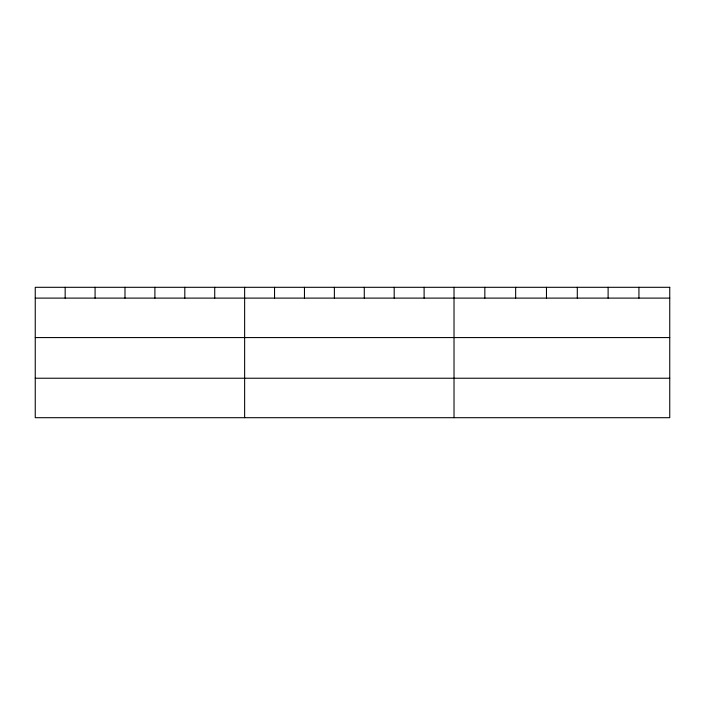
<?xml version="1.0" encoding="UTF-8"?>
<svg xmlns="http://www.w3.org/2000/svg" width="705" height="705" viewBox="0 0 705 705"><rect width="100%" height="100%" fill="white"/><g stroke="black" fill="none" stroke-linecap="round" stroke-linejoin="round"><path stroke-width="1.06" d="M35.25 298.109L669.75 298.109M35.25 337.572L669.75 337.572M35.25 378.232L669.75 378.232M638.933 287.305L638.933 298.109M608.115 287.305L608.115 298.109M577.298 287.305L577.298 298.109M546.472 287.305L546.472 298.109M515.655 287.305L515.655 298.109M484.837 287.305L484.837 298.109M454.02 287.305L454.02 417.695M424.11 287.305L424.11 298.109M394.192 287.305L394.192 298.109M364.282 287.305L364.282 298.109M334.373 287.305L334.373 298.109M304.463 287.305L304.463 298.109M274.545 287.305L274.545 298.109M244.635 287.305L244.635 417.695M214.725 287.305L214.725 298.109M184.807 287.305L184.807 298.109M154.897 287.305L154.897 298.109M124.988 287.305L124.988 298.109M95.078 287.305L95.078 298.109M65.16 287.305L65.16 298.109M669.75 287.305L35.25 287.305L35.25 417.695L669.75 417.695L669.75 287.305"/></g></svg>
